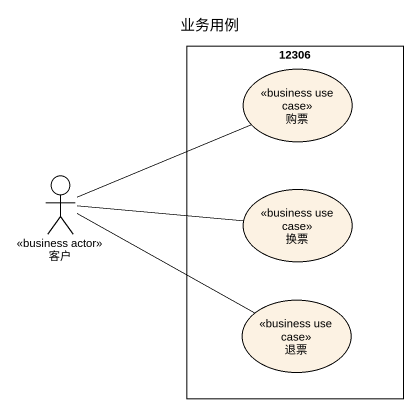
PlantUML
@startuml
title 业务用例
rectangle "12306" as r12306 {
  usecase 购票 <<business use case>>
  usecase 换票 <<business use case>>
  usecase 退票 <<business use case>>
}
actor 客户 <<business actor>>
客户 -right- 购票
客户 -right- 换票
客户 -right- 退票
@enduml
